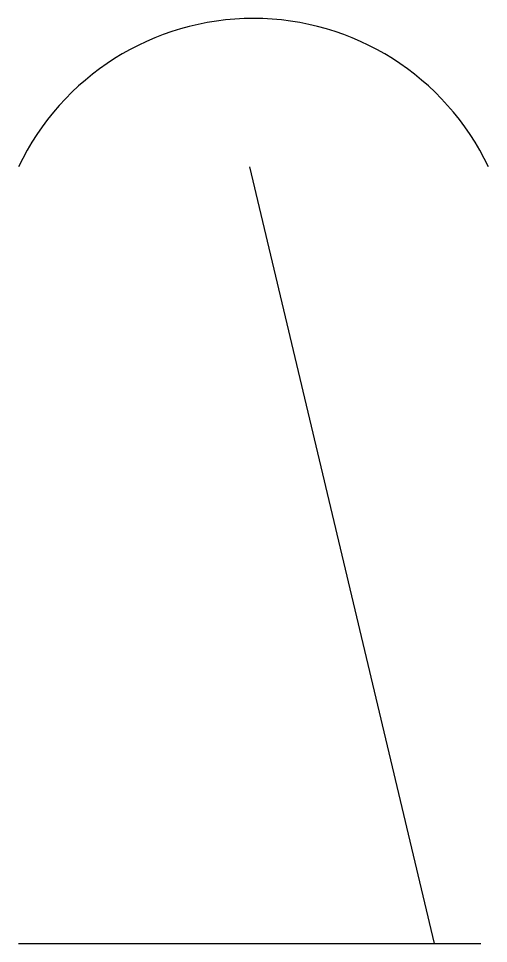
# Model space of a CAD drawing. Extents: x -1 to 1.03, y 0 to 4.
import ezdxf

# ---------------------------------------------------------------- set-up
doc = ezdxf.new("R2010")
doc.units = 0
doc.layers.get('0').update_dxf_attribs({"linetype": 'CONTINUOUS'})

msp = doc.modelspace()

# ---------------------------------------------------------------- linework, layer by layer
at = {"color": 0, "linetype": 'CONTINUOUS'}
for p, q in [((0.8, 0), (0, 3.359)), ((-1, 0), (1, 0))]:
    msp.add_line(p, q, dxfattribs=at)
msp.add_arc((0.0165, 2.8737), 1.1265, 25.5234, 154.4766, dxfattribs=at)

doc.saveas('drawing.dxf')
